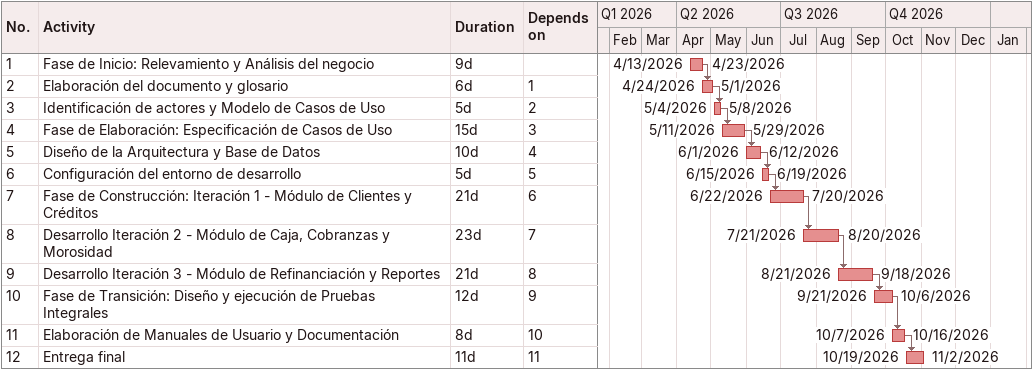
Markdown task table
| ID | Task | Duration | Start | Finish | Predecessors |
|---|---|---|---|---|---|
| 1 | Fase de Inicio: Relevamiento y Análisis del negocio | 9d | 2026-04-13 | 2026-04-23 |  |
| 2 | Elaboración del documento y glosario | 6d | 2026-04-24 | 2026-05-01 | 1 |
| 3 | Identificación de actores y Modelo de Casos de Uso | 5d | 2026-05-04 | 2026-05-08 | 2 |
| 4 | Fase de Elaboración: Especificación de Casos de Uso | 15d | 2026-05-11 | 2026-05-29 | 3 |
| 5 | Diseño de la Arquitectura y Base de Datos | 10d | 2026-06-01 | 2026-06-12 | 4 |
| 6 | Configuración del entorno de desarrollo | 5d | 2026-06-15 | 2026-06-19 | 5 |
| 7 | Fase de Construcción: Iteración 1 - Módulo de Clientes y Créditos | 21d | 2026-06-22 | 2026-07-20 | 6 |
| 8 | Desarrollo Iteración 2 - Módulo de Caja, Cobranzas y Morosidad | 23d | 2026-07-21 | 2026-08-20 | 7 |
| 9 | Desarrollo Iteración 3 - Módulo de Refinanciación y Reportes | 21d | 2026-08-21 | 2026-09-18 | 8 |
| 10 | Fase de Transición: Diseño y ejecución de Pruebas Integrales | 12d | 2026-09-21 | 2026-10-06 | 9 |
| 11 | Elaboración de Manuales de Usuario y Documentación | 8d | 2026-10-07 | 2026-10-16 | 10 |
| 12 | Entrega final | 11d | 2026-10-19 | 2026-11-02 | 11 |
